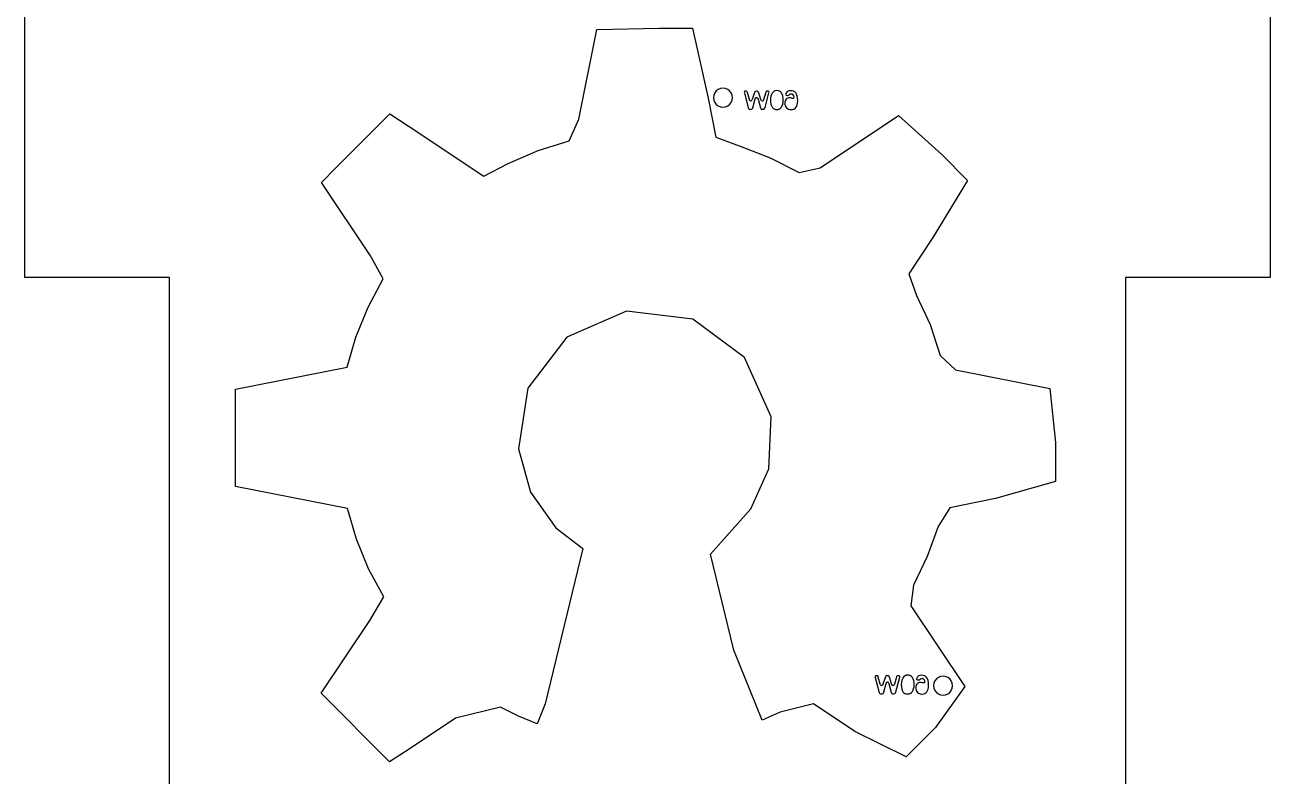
# Model space of a CAD drawing. Header units: metres. Extents: x -273 to -75, y -1504 to -1164.
# Drawn here: x -272.9 to -74.9, y -1396.9 to -1277.4 of the extents above; entities that cross this region are included whole.
import ezdxf

# ---------------------------------------------------------------- set-up
doc = ezdxf.new("R2010")
doc.units = ezdxf.units.M

msp = doc.modelspace()

# ---------------------------------------------------------------- linework, layer by layer
at = {"layer": 'COMPONENT3'}
for p, q in [((-158.49, -1288.04, 0), (-158.52, -1288.12, 0)), ((-158.52, -1288.12, 0), (-158.5, -1288.26, 0)), ((-158.5, -1288.26, 0), (-157.88, -1290.63, 0)), ((-158.42, -1287.99, 0), (-158.49, -1288.04, 0)), ((-158.31, -1287.97, 0), (-158.42, -1287.99, 0)), ((-158.2, -1287.99, 0), (-158.31, -1287.97, 0)), ((-158.11, -1288.02, 0), (-158.2, -1287.99, 0)), ((-158.05, -1288.09, 0), (-158.11, -1288.02, 0)), ((-158, -1288.2, 0), (-158.05, -1288.09, 0)), ((-157.7, -1289.3, 0), (-158, -1288.2, 0)), ((-156.87, -1288.17, 0), (-157.27, -1289.32, 0)), ((-156.82, -1288.06, 0), (-156.87, -1288.17, 0)), ((-156.75, -1288.01, 0), (-156.82, -1288.06, 0)), ((-156.56, -1287.97, 0), (-156.75, -1288.01, 0)), ((-156.61, -1288.99, 0), (-156.54, -1288.98, 0)), ((-156.44, -1287.98, 0), (-156.56, -1287.97, 0)), ((-156.54, -1288.98, 0), (-156.5, -1288.98, 0)), ((-156.35, -1288.01, 0), (-156.44, -1287.98, 0)), ((-156.28, -1288.09, 0), (-156.35, -1288.01, 0)), ((-156.22, -1288.23, 0), (-156.28, -1288.09, 0)), ((-155.89, -1289.27, 0), (-156.22, -1288.23, 0)), ((-155.15, -1288.36, 0), (-155.44, -1289.3, 0)), ((-155.21, -1290.57, 0), (-154.6, -1288.22, 0)), ((-155.1, -1288.16, 0), (-155.15, -1288.36, 0)), ((-155.04, -1288.04, 0), (-155.1, -1288.16, 0)), ((-154.95, -1287.99, 0), (-155.04, -1288.04, 0)), ((-154.81, -1287.97, 0), (-154.95, -1287.99, 0)), ((-154.69, -1287.99, 0), (-154.81, -1287.97, 0)), ((-154.62, -1288.03, 0), (-154.69, -1287.99, 0)), ((-154.58, -1288.11, 0), (-154.62, -1288.03, 0)), ((-154.6, -1288.22, 0), (-154.58, -1288.11, 0)), ((-154.27, -1288.75, 0), (-154.33, -1289.04, 0)), ((-154.19, -1288.5, 0), (-154.27, -1288.75, 0)), ((-154.07, -1288.29, 0), (-154.19, -1288.5, 0)), ((-153.93, -1288.12, 0), (-154.07, -1288.29, 0)), ((-153.76, -1287.99, 0), (-153.93, -1288.12, 0)), ((-153.56, -1287.91, 0), (-153.76, -1287.99, 0)), ((-153.34, -1287.88, 0), (-153.56, -1287.91, 0)), ((-153.1, -1287.91, 0), (-153.34, -1287.88, 0)), ((-152.9, -1287.98, 0), (-153.1, -1287.91, 0)), ((-152.72, -1288.1, 0), (-152.9, -1287.98, 0)), ((-152.58, -1288.27, 0), (-152.72, -1288.1, 0)), ((-152.46, -1288.49, 0), (-152.58, -1288.27, 0)), ((-152.38, -1288.76, 0), (-152.46, -1288.49, 0)), ((-152.33, -1289.07, 0), (-152.38, -1288.76, 0)), ((-151.91, -1288.35, 0), (-151.94, -1288.46, 0)), ((-151.94, -1288.46, 0), (-151.92, -1288.54, 0)), ((-151.92, -1288.54, 0), (-151.87, -1288.6, 0)), ((-151.79, -1288.16, 0), (-151.91, -1288.35, 0)), ((-151.87, -1288.6, 0), (-151.77, -1288.64, 0)), ((-151.68, -1288.06, 0), (-151.79, -1288.16, 0)), ((-151.77, -1288.64, 0), (-151.63, -1288.65, 0)), ((-151.54, -1287.98, 0), (-151.68, -1288.06, 0)), ((-151.63, -1288.65, 0), (-151.47, -1288.62, 0)), ((-151.36, -1287.92, 0), (-151.54, -1287.98, 0)), ((-151.47, -1288.62, 0), (-151.35, -1288.53, 0)), ((-151.13, -1287.9, 0), (-151.36, -1287.92, 0)), ((-151.35, -1288.53, 0), (-151.22, -1288.42, 0)), ((-151.22, -1288.42, 0), (-151.07, -1288.38, 0)), ((-150.89, -1287.92, 0), (-151.13, -1287.9, 0)), ((-151.07, -1288.38, 0), (-150.91, -1288.42, 0)), ((-150.91, -1288.42, 0), (-150.77, -1288.54, 0)), ((-150.67, -1287.99, 0), (-150.89, -1287.92, 0)), ((-150.77, -1288.54, 0), (-150.67, -1288.71, 0)), ((-150.48, -1288.09, 0), (-150.67, -1287.99, 0)), ((-150.67, -1288.71, 0), (-150.63, -1288.93, 0)), ((-150.63, -1288.93, 0), (-150.65, -1289.02, 0)), ((-150.32, -1288.26, 0), (-150.48, -1288.09, 0)), ((-150.19, -1288.47, 0), (-150.32, -1288.26, 0)), ((-150.09, -1288.75, 0), (-150.19, -1288.47, 0)), ((-150.03, -1289.09, 0), (-150.09, -1288.75, 0)), ((-157.88, -1290.63, 0), (-157.83, -1290.75, 0)), ((-157.83, -1290.75, 0), (-157.75, -1290.81, 0)), ((-157.75, -1290.81, 0), (-157.64, -1290.84, 0)), ((-157.67, -1289.4, 0), (-157.7, -1289.3, 0)), ((-157.62, -1289.48, 0), (-157.67, -1289.4, 0)), ((-157.64, -1290.84, 0), (-157.51, -1290.85, 0)), ((-157.56, -1289.53, 0), (-157.62, -1289.48, 0)), ((-157.49, -1289.54, 0), (-157.56, -1289.53, 0)), ((-157.51, -1290.85, 0), (-157.35, -1290.84, 0)), ((-157.42, -1289.53, 0), (-157.49, -1289.54, 0)), ((-157.36, -1289.48, 0), (-157.42, -1289.53, 0)), ((-157.31, -1289.41, 0), (-157.36, -1289.48, 0)), ((-157.35, -1290.84, 0), (-157.25, -1290.8, 0)), ((-157.27, -1289.32, 0), (-157.31, -1289.41, 0)), ((-157.25, -1290.8, 0), (-157.18, -1290.73, 0)), ((-157.18, -1290.73, 0), (-157.13, -1290.61, 0)), ((-157.13, -1290.61, 0), (-156.76, -1289.21, 0)), ((-156.76, -1289.21, 0), (-156.67, -1289.04, 0)), ((-156.67, -1289.04, 0), (-156.61, -1288.99, 0)), ((-156.5, -1288.98, 0), (-156.44, -1289.01, 0)), ((-156.44, -1289.01, 0), (-156.37, -1289.08, 0)), ((-156.37, -1289.08, 0), (-156.32, -1289.22, 0)), ((-156.32, -1289.22, 0), (-155.94, -1290.64, 0)), ((-155.94, -1290.64, 0), (-155.9, -1290.74, 0)), ((-155.9, -1290.74, 0), (-155.84, -1290.81, 0)), ((-155.85, -1289.42, 0), (-155.89, -1289.27, 0)), ((-155.8, -1289.5, 0), (-155.85, -1289.42, 0)), ((-155.84, -1290.81, 0), (-155.74, -1290.84, 0)), ((-155.74, -1289.53, 0), (-155.8, -1289.5, 0)), ((-155.64, -1289.54, 0), (-155.74, -1289.53, 0)), ((-155.74, -1290.84, 0), (-155.59, -1290.85, 0)), ((-155.58, -1289.53, 0), (-155.64, -1289.54, 0)), ((-155.59, -1290.85, 0), (-155.47, -1290.84, 0)), ((-155.52, -1289.48, 0), (-155.58, -1289.53, 0)), ((-155.48, -1289.4, 0), (-155.52, -1289.48, 0)), ((-155.44, -1289.3, 0), (-155.48, -1289.4, 0)), ((-155.47, -1290.84, 0), (-155.36, -1290.81, 0)), ((-155.36, -1290.81, 0), (-155.28, -1290.73, 0)), ((-155.28, -1290.73, 0), (-155.21, -1290.57, 0)), ((-154.33, -1289.04, 0), (-154.34, -1289.36, 0)), ((-154.34, -1289.36, 0), (-154.33, -1289.73, 0)), ((-154.33, -1289.73, 0), (-154.28, -1290.04, 0)), ((-154.28, -1290.04, 0), (-154.2, -1290.31, 0)), ((-154.2, -1290.31, 0), (-154.09, -1290.52, 0)), ((-154.09, -1290.52, 0), (-153.94, -1290.68, 0)), ((-153.94, -1290.68, 0), (-153.77, -1290.8, 0)), ((-153.77, -1290.8, 0), (-153.56, -1290.87, 0)), ((-153.56, -1290.87, 0), (-153.32, -1290.89, 0)), ((-153.32, -1290.89, 0), (-153.11, -1290.86, 0)), ((-153.11, -1290.86, 0), (-152.91, -1290.79, 0)), ((-152.91, -1290.79, 0), (-152.74, -1290.66, 0)), ((-152.74, -1290.66, 0), (-152.59, -1290.49, 0)), ((-152.59, -1290.49, 0), (-152.47, -1290.28, 0)), ((-152.47, -1290.28, 0), (-152.39, -1290.03, 0)), ((-152.39, -1290.03, 0), (-152.33, -1289.75, 0)), ((-152.31, -1289.43, 0), (-152.33, -1289.07, 0)), ((-152.33, -1289.75, 0), (-152.31, -1289.43, 0)), ((-152.05, -1289.7, 0), (-152.07, -1289.89, 0)), ((-152.07, -1289.89, 0), (-152.05, -1290.11, 0)), ((-152.01, -1289.53, 0), (-152.05, -1289.7, 0)), ((-152.05, -1290.11, 0), (-151.99, -1290.31, 0)), ((-151.94, -1289.38, 0), (-152.01, -1289.53, 0)), ((-151.99, -1290.31, 0), (-151.9, -1290.48, 0)), ((-151.85, -1289.26, 0), (-151.94, -1289.38, 0)), ((-151.9, -1290.48, 0), (-151.79, -1290.62, 0)), ((-151.73, -1289.16, 0), (-151.85, -1289.26, 0)), ((-151.79, -1290.62, 0), (-151.64, -1290.74, 0)), ((-151.6, -1289.09, 0), (-151.73, -1289.16, 0)), ((-151.64, -1290.74, 0), (-151.47, -1290.82, 0)), ((-151.45, -1289.05, 0), (-151.6, -1289.09, 0)), ((-151.47, -1290.82, 0), (-151.28, -1290.88, 0)), ((-151.29, -1289.04, 0), (-151.45, -1289.05, 0)), ((-151.12, -1289.05, 0), (-151.29, -1289.04, 0)), ((-151.28, -1290.88, 0), (-151.07, -1290.89, 0)), ((-151, -1289.09, 0), (-151.12, -1289.05, 0)), ((-151.07, -1290.89, 0), (-150.84, -1290.87, 0)), ((-150.9, -1289.12, 0), (-151, -1289.09, 0)), ((-150.79, -1289.13, 0), (-150.9, -1289.12, 0)), ((-150.84, -1290.87, 0), (-150.63, -1290.81, 0)), ((-150.73, -1289.12, 0), (-150.79, -1289.13, 0)), ((-150.68, -1289.09, 0), (-150.73, -1289.12, 0)), ((-150.65, -1289.02, 0), (-150.68, -1289.09, 0)), ((-150.63, -1290.81, 0), (-150.44, -1290.7, 0)), ((-150.44, -1290.7, 0), (-150.29, -1290.55, 0)), ((-150.29, -1290.55, 0), (-150.17, -1290.35, 0)), ((-150.17, -1290.35, 0), (-150.08, -1290.11, 0)), ((-150.08, -1290.11, 0), (-150.03, -1289.83, 0)), ((-150.01, -1289.5, 0), (-150.03, -1289.09, 0)), ((-150.03, -1289.83, 0), (-150.01, -1289.5, 0))]:
    msp.add_line(p, q, dxfattribs=at)
at = {"layer": 'COMPONENT4'}
for p, q in [((-137.69, -1380.98, 0), (-137.71, -1381.07, 0)), ((-137.71, -1381.07, 0), (-137.7, -1381.2, 0)), ((-137.7, -1381.2, 0), (-137.07, -1383.57, 0)), ((-137.62, -1380.93, 0), (-137.69, -1380.98, 0)), ((-137.5, -1380.92, 0), (-137.62, -1380.93, 0)), ((-137.39, -1380.93, 0), (-137.5, -1380.92, 0)), ((-137.3, -1380.96, 0), (-137.39, -1380.93, 0)), ((-137.24, -1381.03, 0), (-137.3, -1380.96, 0)), ((-137.2, -1381.15, 0), (-137.24, -1381.03, 0)), ((-136.9, -1382.25, 0), (-137.2, -1381.15, 0)), ((-136.06, -1381.11, 0), (-136.47, -1382.26, 0)), ((-136.01, -1381.01, 0), (-136.06, -1381.11, 0)), ((-135.94, -1380.95, 0), (-136.01, -1381.01, 0)), ((-135.96, -1382.16, 0), (-135.87, -1381.98, 0)), ((-135.75, -1380.92, 0), (-135.94, -1380.95, 0)), ((-135.87, -1381.98, 0), (-135.81, -1381.93, 0)), ((-135.81, -1381.93, 0), (-135.74, -1381.92, 0)), ((-135.64, -1380.92, 0), (-135.75, -1380.92, 0)), ((-135.74, -1381.92, 0), (-135.69, -1381.92, 0)), ((-135.69, -1381.92, 0), (-135.63, -1381.95, 0)), ((-135.55, -1380.95, 0), (-135.64, -1380.92, 0)), ((-135.63, -1381.95, 0), (-135.57, -1382.03, 0)), ((-135.57, -1382.03, 0), (-135.52, -1382.17, 0)), ((-135.47, -1381.03, 0), (-135.55, -1380.95, 0)), ((-135.42, -1381.17, 0), (-135.47, -1381.03, 0)), ((-135.09, -1382.21, 0), (-135.42, -1381.17, 0)), ((-134.35, -1381.3, 0), (-134.64, -1382.25, 0)), ((-134.41, -1383.51, 0), (-133.79, -1381.16, 0)), ((-134.3, -1381.1, 0), (-134.35, -1381.3, 0)), ((-134.23, -1380.99, 0), (-134.3, -1381.1, 0)), ((-134.14, -1380.93, 0), (-134.23, -1380.99, 0)), ((-134, -1380.92, 0), (-134.14, -1380.93, 0)), ((-133.89, -1380.93, 0), (-134, -1380.92, 0)), ((-133.81, -1380.97, 0), (-133.89, -1380.93, 0)), ((-133.78, -1381.05, 0), (-133.81, -1380.97, 0)), ((-133.79, -1381.16, 0), (-133.78, -1381.05, 0)), ((-133.52, -1381.98, 0), (-133.54, -1382.31, 0)), ((-133.47, -1381.7, 0), (-133.52, -1381.98, 0)), ((-133.38, -1381.44, 0), (-133.47, -1381.7, 0)), ((-133.27, -1381.23, 0), (-133.38, -1381.44, 0)), ((-133.12, -1381.06, 0), (-133.27, -1381.23, 0)), ((-132.95, -1380.93, 0), (-133.12, -1381.06, 0)), ((-132.75, -1380.85, 0), (-132.95, -1380.93, 0)), ((-132.53, -1380.83, 0), (-132.75, -1380.85, 0)), ((-132.3, -1380.85, 0), (-132.53, -1380.83, 0)), ((-132.09, -1380.92, 0), (-132.3, -1380.85, 0)), ((-131.92, -1381.04, 0), (-132.09, -1380.92, 0)), ((-131.77, -1381.21, 0), (-131.92, -1381.04, 0)), ((-131.66, -1381.43, 0), (-131.77, -1381.21, 0)), ((-131.57, -1381.7, 0), (-131.66, -1381.43, 0)), ((-131.52, -1382.01, 0), (-131.57, -1381.7, 0)), ((-131.51, -1382.38, 0), (-131.52, -1382.01, 0)), ((-131.1, -1381.29, 0), (-131.13, -1381.4, 0)), ((-131.13, -1381.4, 0), (-131.11, -1381.48, 0)), ((-131.11, -1381.48, 0), (-131.06, -1381.54, 0)), ((-130.98, -1381.1, 0), (-131.1, -1381.29, 0)), ((-131.06, -1381.54, 0), (-130.97, -1381.58, 0)), ((-130.88, -1381.01, 0), (-130.98, -1381.1, 0)), ((-130.97, -1381.58, 0), (-130.82, -1381.59, 0)), ((-130.8, -1382.04, 0), (-130.93, -1382.11, 0)), ((-130.74, -1380.92, 0), (-130.88, -1381.01, 0)), ((-130.82, -1381.59, 0), (-130.66, -1381.56, 0)), ((-130.65, -1381.99, 0), (-130.8, -1382.04, 0)), ((-130.55, -1380.87, 0), (-130.74, -1380.92, 0)), ((-130.66, -1381.56, 0), (-130.54, -1381.47, 0)), ((-130.49, -1381.98, 0), (-130.65, -1381.99, 0)), ((-130.32, -1380.85, 0), (-130.55, -1380.87, 0)), ((-130.54, -1381.47, 0), (-130.41, -1381.37, 0)), ((-130.32, -1382, 0), (-130.49, -1381.98, 0)), ((-130.41, -1381.37, 0), (-130.26, -1381.32, 0)), ((-130.09, -1380.87, 0), (-130.32, -1380.85, 0)), ((-130.19, -1382.03, 0), (-130.32, -1382, 0)), ((-130.26, -1381.32, 0), (-130.1, -1381.36, 0)), ((-130.1, -1382.06, 0), (-130.19, -1382.03, 0)), ((-130.1, -1381.36, 0), (-129.97, -1381.48, 0)), ((-129.87, -1380.93, 0), (-130.09, -1380.87, 0)), ((-129.97, -1381.48, 0), (-129.87, -1381.66, 0)), ((-129.87, -1382.03, 0), (-129.92, -1382.07, 0)), ((-129.68, -1381.04, 0), (-129.87, -1380.93, 0)), ((-129.87, -1381.66, 0), (-129.83, -1381.87, 0)), ((-129.84, -1381.97, 0), (-129.87, -1382.03, 0)), ((-129.83, -1381.87, 0), (-129.84, -1381.97, 0)), ((-129.52, -1381.2, 0), (-129.68, -1381.04, 0)), ((-129.38, -1381.42, 0), (-129.52, -1381.2, 0)), ((-129.29, -1381.69, 0), (-129.38, -1381.42, 0)), ((-129.23, -1382.03, 0), (-129.29, -1381.69, 0)), ((-129.2, -1382.45, 0), (-129.23, -1382.03, 0)), ((-137.07, -1383.57, 0), (-137.02, -1383.69, 0)), ((-137.02, -1383.69, 0), (-136.94, -1383.76, 0)), ((-136.94, -1383.76, 0), (-136.84, -1383.78, 0)), ((-136.86, -1382.35, 0), (-136.9, -1382.25, 0)), ((-136.81, -1382.42, 0), (-136.86, -1382.35, 0)), ((-136.84, -1383.78, 0), (-136.7, -1383.79, 0)), ((-136.75, -1382.47, 0), (-136.81, -1382.42, 0)), ((-136.69, -1382.48, 0), (-136.75, -1382.47, 0)), ((-136.7, -1383.79, 0), (-136.55, -1383.78, 0)), ((-136.62, -1382.47, 0), (-136.69, -1382.48, 0)), ((-136.55, -1382.42, 0), (-136.62, -1382.47, 0)), ((-136.5, -1382.35, 0), (-136.55, -1382.42, 0)), ((-136.55, -1383.78, 0), (-136.44, -1383.75, 0)), ((-136.47, -1382.26, 0), (-136.5, -1382.35, 0)), ((-136.44, -1383.75, 0), (-136.37, -1383.68, 0)), ((-136.37, -1383.68, 0), (-136.33, -1383.56, 0)), ((-136.33, -1383.56, 0), (-135.96, -1382.16, 0)), ((-135.52, -1382.17, 0), (-135.14, -1383.58, 0)), ((-135.14, -1383.58, 0), (-135.1, -1383.69, 0)), ((-135.1, -1383.69, 0), (-135.03, -1383.75, 0)), ((-135.04, -1382.36, 0), (-135.09, -1382.21, 0)), ((-135, -1382.44, 0), (-135.04, -1382.36, 0)), ((-135.03, -1383.75, 0), (-134.93, -1383.78, 0)), ((-134.93, -1382.47, 0), (-135, -1382.44, 0)), ((-134.84, -1382.48, 0), (-134.93, -1382.47, 0)), ((-134.93, -1383.78, 0), (-134.79, -1383.79, 0)), ((-134.78, -1382.47, 0), (-134.84, -1382.48, 0)), ((-134.79, -1383.79, 0), (-134.66, -1383.79, 0)), ((-134.72, -1382.42, 0), (-134.78, -1382.47, 0)), ((-134.67, -1382.35, 0), (-134.72, -1382.42, 0)), ((-134.64, -1382.25, 0), (-134.67, -1382.35, 0)), ((-134.66, -1383.79, 0), (-134.56, -1383.75, 0)), ((-134.56, -1383.75, 0), (-134.47, -1383.67, 0)), ((-134.47, -1383.67, 0), (-134.41, -1383.51, 0)), ((-133.54, -1382.31, 0), (-133.52, -1382.67, 0)), ((-133.52, -1382.67, 0), (-133.47, -1382.99, 0)), ((-133.47, -1382.99, 0), (-133.39, -1383.25, 0)), ((-133.39, -1383.25, 0), (-133.28, -1383.46, 0)), ((-133.28, -1383.46, 0), (-133.14, -1383.62, 0)), ((-133.14, -1383.62, 0), (-132.96, -1383.74, 0)), ((-132.96, -1383.74, 0), (-132.76, -1383.81, 0)), ((-132.76, -1383.81, 0), (-132.52, -1383.83, 0)), ((-132.52, -1383.83, 0), (-132.3, -1383.81, 0)), ((-132.3, -1383.81, 0), (-132.11, -1383.73, 0)), ((-132.11, -1383.73, 0), (-131.93, -1383.6, 0)), ((-131.93, -1383.6, 0), (-131.79, -1383.44, 0)), ((-131.79, -1383.44, 0), (-131.67, -1383.23, 0)), ((-131.67, -1383.23, 0), (-131.58, -1382.98, 0)), ((-131.58, -1382.98, 0), (-131.52, -1382.69, 0)), ((-131.52, -1382.69, 0), (-131.51, -1382.38, 0)), ((-131.25, -1382.64, 0), (-131.26, -1382.83, 0)), ((-131.26, -1382.83, 0), (-131.24, -1383.05, 0)), ((-131.2, -1382.47, 0), (-131.25, -1382.64, 0)), ((-131.24, -1383.05, 0), (-131.19, -1383.25, 0)), ((-131.13, -1382.32, 0), (-131.2, -1382.47, 0)), ((-131.19, -1383.25, 0), (-131.1, -1383.42, 0)), ((-131.04, -1382.2, 0), (-131.13, -1382.32, 0)), ((-131.1, -1383.42, 0), (-130.98, -1383.57, 0)), ((-130.93, -1382.11, 0), (-131.04, -1382.2, 0)), ((-130.98, -1383.57, 0), (-130.84, -1383.68, 0)), ((-130.84, -1383.68, 0), (-130.67, -1383.77, 0)), ((-130.67, -1383.77, 0), (-130.48, -1383.82, 0)), ((-130.48, -1383.82, 0), (-130.27, -1383.84, 0)), ((-130.27, -1383.84, 0), (-130.03, -1383.81, 0)), ((-129.99, -1382.08, 0), (-130.1, -1382.06, 0)), ((-130.03, -1383.81, 0), (-129.82, -1383.75, 0)), ((-129.92, -1382.07, 0), (-129.99, -1382.08, 0)), ((-129.82, -1383.75, 0), (-129.64, -1383.64, 0)), ((-129.64, -1383.64, 0), (-129.48, -1383.49, 0)), ((-129.48, -1383.49, 0), (-129.36, -1383.29, 0)), ((-129.36, -1383.29, 0), (-129.27, -1383.05, 0)), ((-129.27, -1383.05, 0), (-129.22, -1382.77, 0)), ((-129.22, -1382.77, 0), (-129.2, -1382.45, 0))]:
    msp.add_line(p, q, dxfattribs=at)
at = {"layer": 'GROUP1'}
msp.add_polyline3d([(-218.33, -1322.32, 0), (-215.92, -1317.82, 0), (-217.97, -1314.14, 0), (-225.74, -1302.52, 0), (-223.45, -1300.15, 0), (-214.9, -1291.6, 0), (-211.8, -1293.58, 0), (-199.95, -1301.51, 0), (-196.04, -1299.46, 0), (-191.31, -1297.41, 0), (-186.34, -1295.85, 0), (-184.8, -1292.4, 0), (-181.98, -1278.16, 0), (-172.03, -1277.94, 0), (-166.72, -1277.94, 0), (-164.27, -1289.08, 0), (-163.03, -1295.31, 0), (-159.19, -1296.71, 0), (-154.37, -1298.57, 0), (-149.81, -1300.91, 0), (-146.43, -1300.18, 0), (-134, -1291.86, 0), (-127.11, -1298.06, 0), (-123.01, -1302.17, 0), (-128.51, -1311.26, 0), (-132.36, -1317.02, 0), (-131.11, -1320.45, 0), (-128.98, -1325.1, 0), (-127.34, -1330, 0), (-124.9, -1332.28, 0), (-109.9, -1335.25, 0), (-109.05, -1343.82, 0), (-109.05, -1350.05, 0), (-118.54, -1352.76, 0), (-125.85, -1354.21, 0), (-127.66, -1357.17, 0), (-129.41, -1361.98, 0), (-131.63, -1366.54, 0), (-132.04, -1369.82, 0), (-123.44, -1382.66, 0), (-128.1, -1389.17, 0), (-132.76, -1393.83, 0), (-140.95, -1389.81, 0), (-147.51, -1385.42, 0), (-152.79, -1386.71, 0), (-155.65, -1388.01, 0), (-160.19, -1376.86, 0), (-163.87, -1361.62, 0), (-157.49, -1354.37, 0), (-154.63, -1348.04, 0), (-154.26, -1339.75, 0), (-158.48, -1330.31, 0), (-166.68, -1324.22, 0), (-177.25, -1322.97, 0), (-186.75, -1327.07, 0), (-192.95, -1335.19, 0), (-194.43, -1344.87, 0), (-192.53, -1351.76, 0), (-188.49, -1357.42, 0), (-184.19, -1360.69, 0), (-190.17, -1385.42, 0), (-191.43, -1388.58, 0), (-194.41, -1387.34, 0), (-197.29, -1385.91, 0), (-204.45, -1387.68, 0), (-211.66, -1392.5, 0), (-214.92, -1394.62, 0), (-225.8, -1383.7, 0), (-218.06, -1372.13, 0), (-215.82, -1368.37, 0), (-218.24, -1363.91, 0), (-220.19, -1359.19, 0), (-221.62, -1354.35, 0), (-239.42, -1350.82, 0), (-239.42, -1335.36, 0), (-221.66, -1331.84, 0), (-220.27, -1327.09, 0), (-218.33, -1322.32, 0)], dxfattribs=at)
at = {"layer": 'Layer0'}
for points in [[(-272.9, -1224.6, 0), (-250.9, -1224.6, 0), (-250.9, -1163.6, 0), (-96.9, -1163.6, 0), (-96.9, -1224.6, 0), (-74.9, -1224.6, 0), (-74.9, -1317.6, 0), (-97.9, -1317.6, 0), (-97.9, -1503.6, 0), (-249.9, -1503.6, 0), (-249.9, -1317.6, 0), (-272.9, -1317.6, 0), (-272.9, -1224.6, 0)], [(-163.35, -1288.62, 0), (-163.4, -1289.01, 0), (-163.35, -1289.39, 0), (-163.2, -1289.76, 0), (-162.96, -1290.07, 0), (-162.65, -1290.3, 0), (-162.29, -1290.45, 0), (-161.9, -1290.51, 0), (-161.51, -1290.45, 0), (-161.15, -1290.3, 0), (-160.84, -1290.07, 0), (-160.6, -1289.76, 0), (-160.45, -1289.39, 0), (-160.4, -1289.01, 0), (-160.45, -1288.62, 0), (-160.6, -1288.26, 0), (-160.84, -1287.94, 0), (-161.15, -1287.71, 0), (-161.51, -1287.56, 0), (-161.9, -1287.51, 0), (-162.29, -1287.56, 0), (-162.65, -1287.71, 0), (-162.96, -1287.94, 0), (-163.2, -1288.26, 0), (-163.35, -1288.62, 0)], [(-125.84, -1383.57, 0), (-125.6, -1383.26, 0), (-125.45, -1382.89, 0), (-125.4, -1382.51, 0), (-125.45, -1382.12, 0), (-125.6, -1381.76, 0), (-125.84, -1381.44, 0), (-126.15, -1381.21, 0), (-126.51, -1381.06, 0), (-126.9, -1381.01, 0), (-127.29, -1381.06, 0), (-127.65, -1381.21, 0), (-127.96, -1381.44, 0), (-128.2, -1381.76, 0), (-128.35, -1382.12, 0), (-128.4, -1382.51, 0), (-128.35, -1382.89, 0), (-128.2, -1383.26, 0), (-127.96, -1383.57, 0), (-127.65, -1383.8, 0), (-127.29, -1383.95, 0), (-126.9, -1384.01, 0), (-126.51, -1383.95, 0), (-126.15, -1383.8, 0), (-125.84, -1383.57, 0)]]:
    msp.add_polyline3d(points, dxfattribs=at)

doc.saveas('drawing.dxf')
